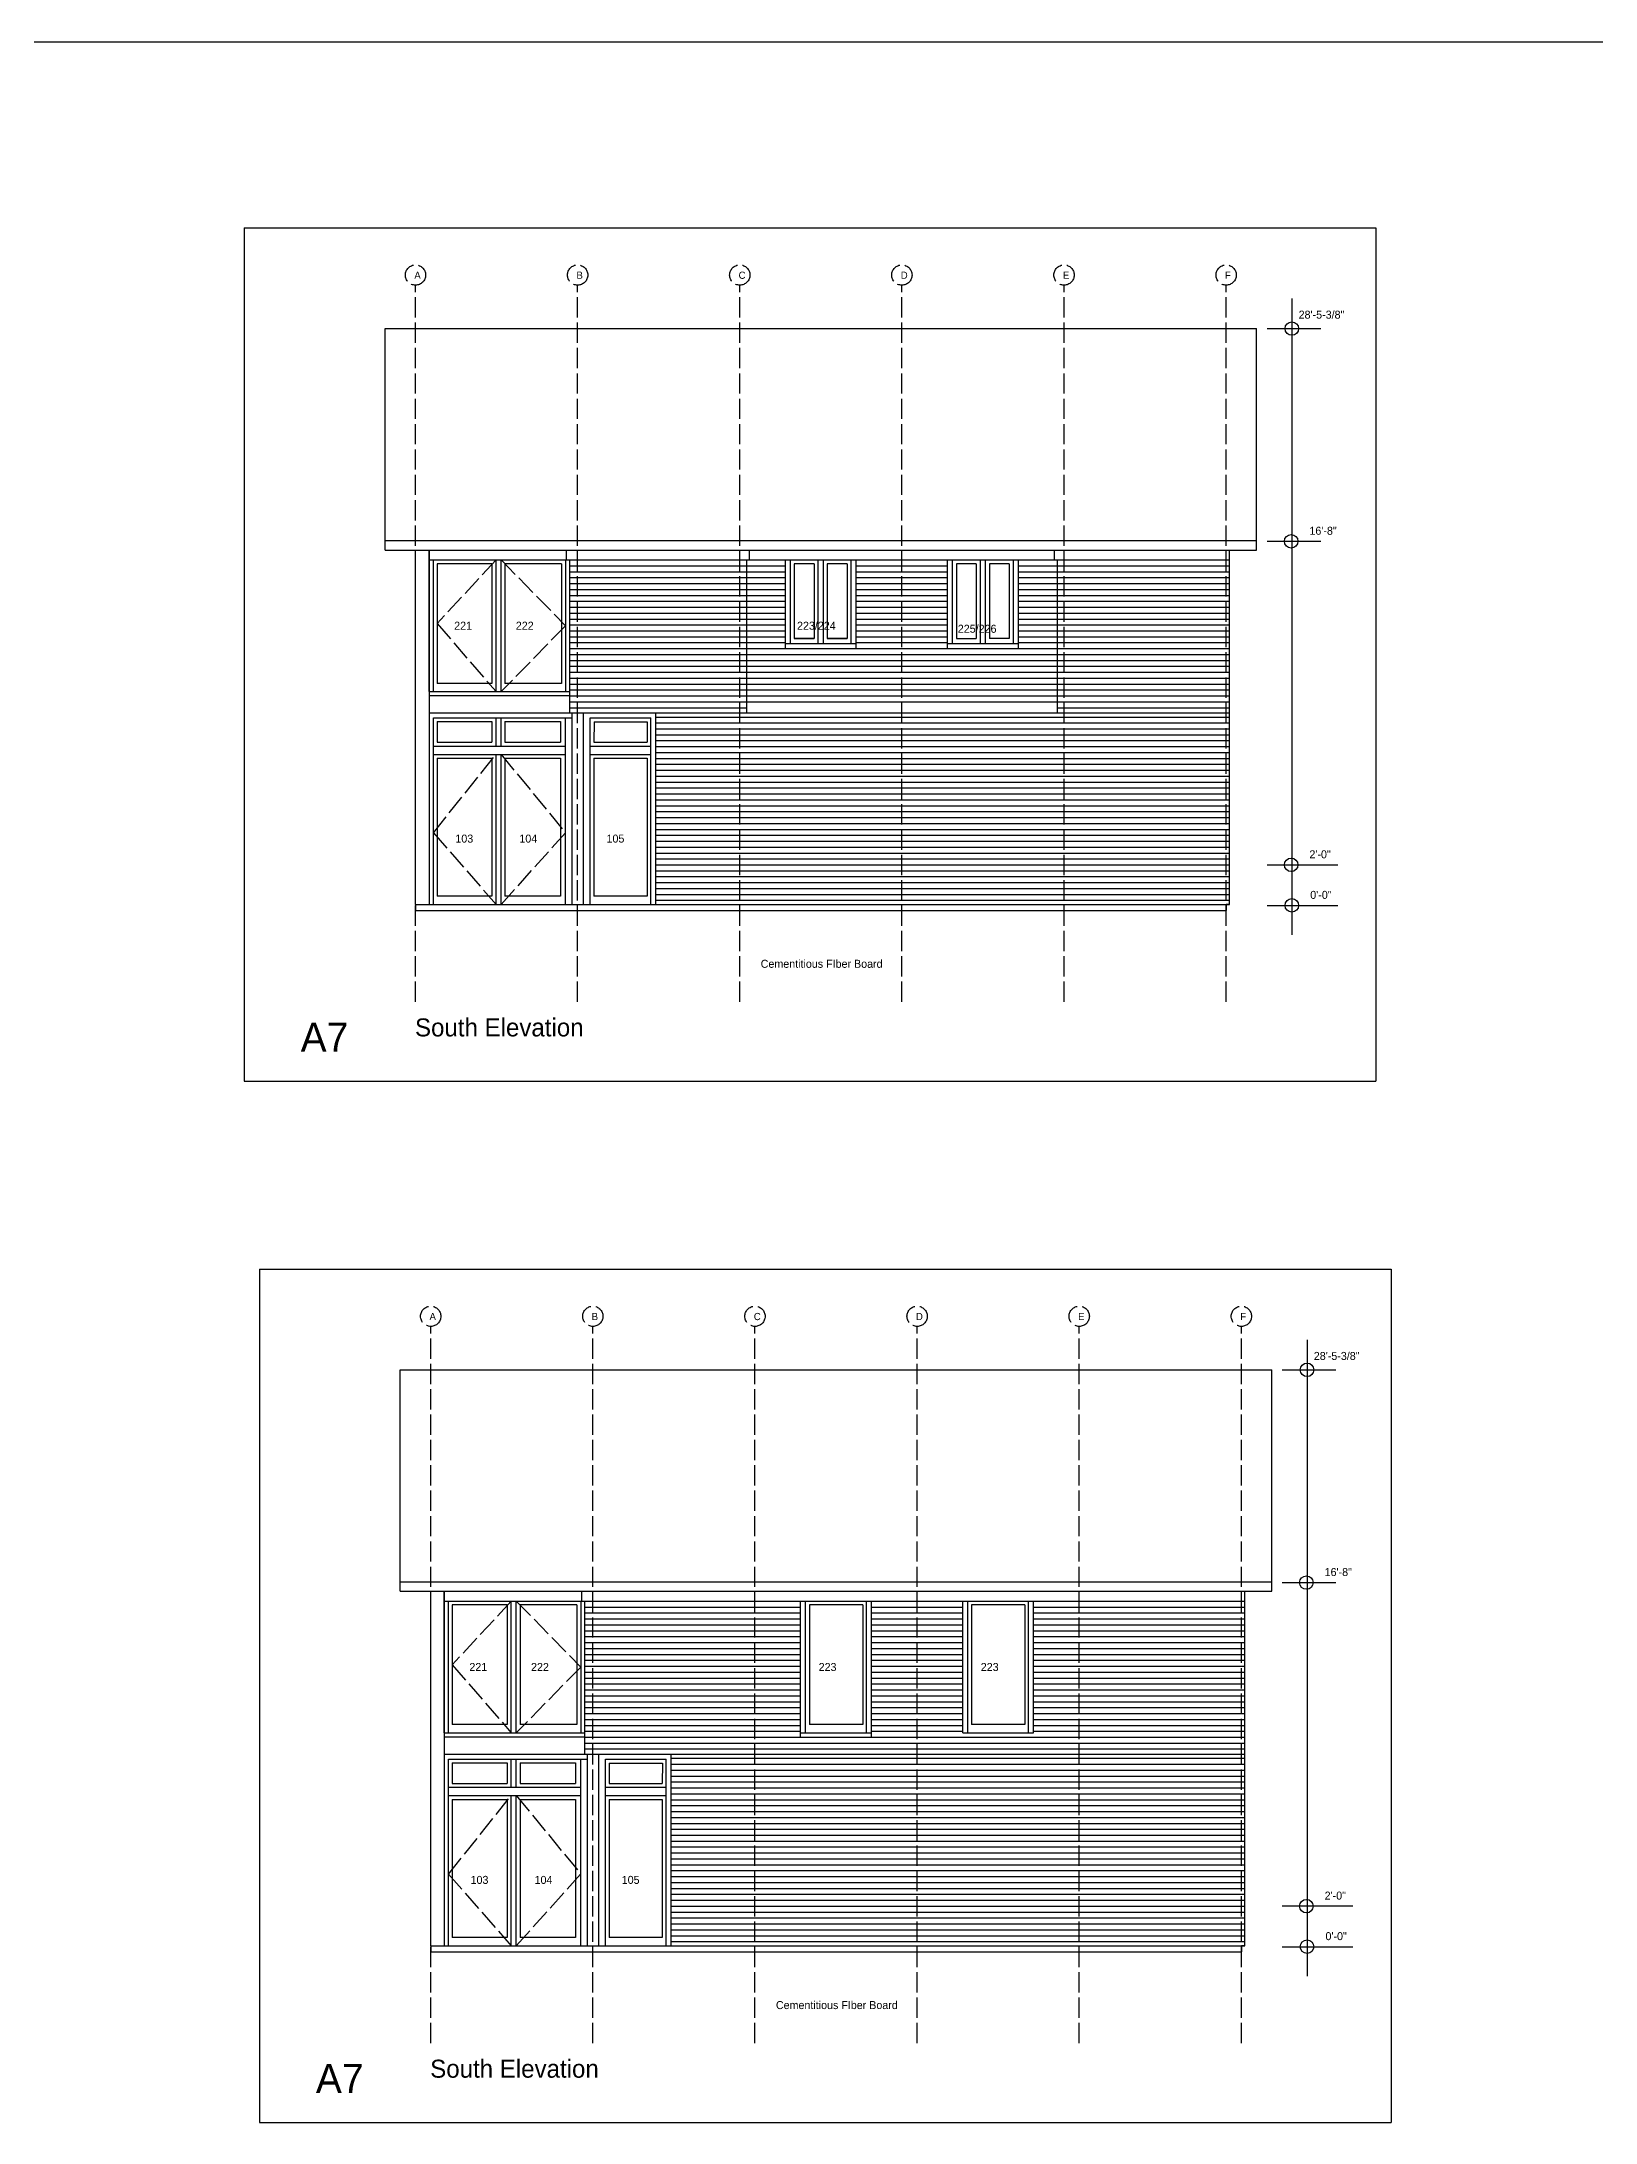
# Model space of a CAD drawing. Header units: inches. Extents: x -285 to 6358, y -2516 to 3346.
# Drawn here: x 4518 to 5438, y -1900 to -668 of the extents above; entities that cross this region are included whole.
import ezdxf

# ---------------------------------------------------------------- set-up
doc = ezdxf.new("R2010")
doc.units = ezdxf.units.IN
doc.header["$MEASUREMENT"] = 0
doc.linetypes.add('ACAD_ISO02W100', pattern=[15, 12, -3])
for name, color, linetype in [('const', 7, 'Continuous'), ('e1', 7, 'Continuous'), ('e2', 251, 'Continuous'), ('glassSwing', 172, 'ACAD_ISO02W100'), ('grid', 252, 'ACAD_ISO02W100'), ('walls', 7, 'Continuous')]:
    doc.layers.add(name, color=color, linetype=linetype)

msp = doc.modelspace()

# ---------------------------------------------------------------- linework, layer by layer
for p, q in [((4637.6, -778.5), (5307.7, -778.5)), ((4637.6, -778.5), (4637.6, -1283.5)), ((5307.7, -778.5), (5307.7, -1283.5)), ((4739, -1179), (4739, -1182.5)), ((5219, -1182.5), (5219, -1179)), ((4637.6, -1283.5), (5307.7, -1283.5)), ((4646.6, -1394.8), (4646.6, -1899.8)), ((4646.6, -1394.8), (5316.7, -1394.8)), ((5316.7, -1394.8), (5316.7, -1899.8)), ((4748, -1795.3), (4748, -1798.8)), ((5228, -1798.8), (5228, -1795.3)), ((4646.6, -1899.8), (5316.7, -1899.8))]:
    msp.add_line(p, q)
at = {"layer": 'e1'}
for p, q in [((1267.5, -668.3), (6357.7, -668.3)), ((4721, -963.5), (5237, -963.5)), ((4721, -969.2), (5237, -969.2)), ((4747, -1053), (4747, -969.2)), ((4828.5, -975), (4828.5, -969.2)), ((4936.8, -975), (4936.8, -969.2)), ((5117.3, -975), (5117.3, -969.2)), ((4830.3, -1065.5), (4830.3, -975)), ((4935, -975), (4935, -1065.5)), ((5119, -975), (5119, -1065.5)), ((4958, -1024.5), (5000, -1024.5)), ((5054, -1024.5), (5096, -1024.5)), ((4935, -1059), (5119, -1059)), ((4830.3, -1065.5), (5221, -1065.5)), ((4881.4, -1179), (4881.4, -1065.5)), ((4730, -1579.8), (5246, -1579.8)), ((4730, -1585.4), (5246, -1585.4)), ((4756, -1669.3), (4756, -1585.4)), ((4837.5, -1591.3), (4837.5, -1585.4)), ((4839.3, -1681.8), (4839.3, -1591.3)), ((4839.3, -1681.8), (5230, -1681.8)), ((4890.4, -1795.3), (4890.4, -1681.8))]:
    msp.add_line(p, q, dxfattribs=at)
at = {"layer": 'e2'}
for p, q in [((5257.9, -820.3), (5257.9, -1196.9)), ((5243.2, -838.1), (5275, -838.1)), ((4747, -969.2), (4747, -1179)), ((5243.2, -964), (5275, -964)), ((4747, -975), (4895, -975)), ((4749.6, -1053), (4749.6, -975)), ((4751.8, -977.3), (4751.8, -1048.1)), ((4784.2, -977.3), (4751.8, -977.3)), ((4784.2, -977.3), (4784.2, -1048.1)), ((4786.7, -1053), (4786.7, -975)), ((4789.7, -1053), (4789.7, -975)), ((4791.9, -977.3), (4791.9, -1048.1)), ((4825.5, -977.3), (4791.9, -977.3)), ((4825.5, -977.3), (4825.5, -1048.1)), ((4827.8, -975), (4827.8, -1053)), ((4830.3, -978.5), (4958, -978.5)), ((4830.3, -982), (4958, -982)), ((4895, -975), (4935, -975)), ((4935, -975), (5221, -975)), ((4958, -1027.5), (4958, -975)), ((4961, -1024.5), (4961, -975)), ((4975, -977.3), (4963.3, -977.3)), ((4963.3, -977.3), (4963.3, -1021.5)), ((4975, -977.3), (4975, -1021.5)), ((4977.5, -1024.5), (4977.5, -975)), ((4980.5, -1024.5), (4980.5, -975)), ((4982.8, -977.3), (4982.8, -1021.5)), ((4994.5, -977.3), (4982.8, -977.3)), ((4994.5, -977.3), (4994.5, -1021.5)), ((4997, -1024.5), (4997, -975)), ((5000, -1027.5), (5000, -975)), ((5000, -978.5), (5054, -978.5)), ((5000, -982), (5054, -982)), ((5054, -1027.5), (5054, -975)), ((5057, -1024.5), (5057, -975)), ((5059.3, -977.3), (5059.3, -1021.5)), ((5071, -977.3), (5059.3, -977.3)), ((5071, -977.3), (5071, -1021.5)), ((5073.5, -1024.5), (5073.5, -975)), ((5076.5, -1024.5), (5076.5, -975)), ((5078.8, -977.3), (5078.8, -1021.5)), ((5090.5, -977.3), (5078.8, -977.3)), ((5090.5, -977.3), (5090.5, -1021.5)), ((5093, -1024.5), (5093, -975)), ((5096, -1027.5), (5096, -975)), ((5096, -978.5), (5221, -978.5)), ((5096, -982), (5221, -982)), ((4830.3, -985.5), (4958, -985.5)), ((4830.3, -989), (4958, -989)), ((4830.3, -992.5), (4958, -992.5)), ((4830.3, -996), (4958, -996)), ((5000, -985.5), (5054, -985.5)), ((5000, -989), (5054, -989)), ((5000, -992.5), (5054, -992.5)), ((5000, -996), (5054, -996)), ((5096, -985.5), (5221, -985.5)), ((5096, -989), (5221, -989)), ((5096, -992.5), (5221, -992.5)), ((5096, -996), (5221, -996)), ((4830.3, -999.5), (4958, -999.5)), ((4830.3, -1003), (4958, -1003)), ((4830.3, -1006.5), (4958, -1006.5)), ((5000, -999.5), (5054, -999.5)), ((5000, -1003), (5054, -1003)), ((5000, -1006.5), (5054, -1006.5)), ((5096, -999.5), (5221, -999.5)), ((5096, -1003), (5221, -1003)), ((5096, -1006.5), (5221, -1006.5)), ((4830.3, -1010), (4958, -1010)), ((4830.3, -1013.5), (4958, -1013.5)), ((4830.3, -1017), (4958, -1017)), ((4830.3, -1020.5), (4958, -1020.5)), ((4975, -1021.5), (4963.3, -1021.5)), ((4963.3, -1021.5), (4975, -1021.5)), ((4982.8, -1021.5), (4994.5, -1021.5)), ((4994.5, -1021.5), (4982.8, -1021.5)), ((5000, -1010), (5054, -1010)), ((5000, -1013.5), (5054, -1013.5)), ((5000, -1017), (5054, -1017)), ((5000, -1020.5), (5054, -1020.5)), ((5059.3, -1021.5), (5071, -1021.5)), ((5090.5, -1021.5), (5078.8, -1021.5)), ((5096, -1010), (5221, -1010)), ((5096, -1013.5), (5221, -1013.5)), ((5096, -1017), (5221, -1017)), ((5096, -1020.5), (5221, -1020.5)), ((4830.3, -1024), (4958, -1024)), ((4830.3, -1027.5), (4958, -1027.5)), ((4830.3, -1031), (5221, -1031)), ((4830.3, -1034.5), (5221, -1034.5)), ((5000, -1024), (5054, -1024)), ((5000, -1027.5), (5054, -1027.5)), ((5096, -1024), (5221, -1024)), ((5096, -1027.5), (5221, -1027.5)), ((4830.3, -1038), (5221, -1038)), ((4830.3, -1041.5), (5221, -1041.5)), ((4830.3, -1045), (5221, -1045)), ((4747, -1053), (4830.3, -1053)), ((4830.3, -1055.5), (4747, -1055.5)), ((4784.2, -1048.1), (4751.8, -1048.1)), ((4825.5, -1048.1), (4791.9, -1048.1)), ((4830.3, -1048.5), (5221, -1048.5)), ((4830.3, -1052), (5221, -1052)), ((4830.3, -1055.5), (5221, -1055.5)), ((4830.3, -1059), (4935, -1059)), ((5119, -1059), (5221, -1059)), ((4747, -1065.5), (4830.3, -1065.5)), ((4749.6, -1068.5), (4831.8, -1068.5)), ((4749.6, -1179), (4749.6, -1068.5)), ((4751.8, -1070.7), (4751.8, -1082.9)), ((4751.8, -1070.7), (4784.2, -1070.7)), ((4784.2, -1070.7), (4784.2, -1082.9)), ((4786.7, -1085.2), (4786.7, -1068.5)), ((4789.7, -1085.2), (4789.7, -1068.5)), ((4791.9, -1070.7), (4791.9, -1082.9)), ((4791.9, -1070.7), (4824.8, -1070.7)), ((4824.8, -1070.7), (4824.8, -1082.9)), ((4827.8, -1179), (4827.8, -1068.5)), ((4830.3, -1062.5), (4935, -1062.5)), ((4831.8, -1179), (4831.8, -1065.5)), ((4838.3, -1065.5), (4838.3, -1179)), ((4842.4, -1179), (4842.4, -1068.5)), ((4842.4, -1068.5), (4878.4, -1068.5)), ((4844.7, -1070.8), (4844.6, -1082.9)), ((4844.7, -1070.8), (4876.2, -1070.8)), ((4876.2, -1070.8), (4876.1, -1082.9)), ((4878.4, -1179), (4878.4, -1068.5)), ((4881.4, -1068), (5221, -1068)), ((5119, -1062.5), (5221, -1062.5)), ((4751.8, -1082.9), (4784.2, -1082.9)), ((4791.9, -1082.9), (4824.8, -1082.9)), ((4844.6, -1082.9), (4876.1, -1082.9)), ((4881.4, -1071.5), (5221, -1071.5)), ((4881.4, -1075), (5221, -1075)), ((4881.4, -1078.5), (5221, -1078.5)), ((4881.4, -1082), (5221, -1082)), ((4749.6, -1085.2), (4827.8, -1085.2)), ((4749.6, -1090.1), (4827.8, -1090.1)), ((4751.8, -1092.3), (4784.2, -1092.3)), ((4751.8, -1092.3), (4751.8, -1174.1)), ((4784.2, -1092.3), (4784.2, -1174.1)), ((4786.7, -1179), (4786.7, -1090.1)), ((4789.7, -1179), (4789.7, -1090.1)), ((4791.9, -1092.3), (4791.9, -1174.1)), ((4791.9, -1092.3), (4824.8, -1092.3)), ((4824.8, -1092.3), (4824.8, -1174.1)), ((4842.4, -1085.2), (4878.4, -1085.2)), ((4842.4, -1090.1), (4878.4, -1090.1)), ((4844.6, -1092.3), (4844.6, -1174.1)), ((4844.6, -1092.3), (4876.1, -1092.3)), ((4876.1, -1092.3), (4876.1, -1174.1)), ((4881.4, -1085.5), (5221, -1085.5)), ((4881.4, -1089), (5221, -1089)), ((4881.4, -1092.5), (5221, -1092.5)), ((4881.4, -1096), (5221, -1096)), ((4881.4, -1099.5), (5221, -1099.5)), ((4881.4, -1103), (5221, -1103)), ((4881.4, -1106.5), (5221, -1106.5)), ((4881.4, -1110), (5221, -1110)), ((4881.4, -1113.5), (5221, -1113.5)), ((4881.4, -1117), (5221, -1117)), ((4881.4, -1120.5), (5221, -1120.5)), ((4881.4, -1124), (5221, -1124)), ((4881.4, -1127.5), (5221, -1127.5)), ((4881.4, -1131), (5221, -1131)), ((4881.4, -1134.5), (5221, -1134.5)), ((4881.4, -1138), (5221, -1138)), ((4881.4, -1141.5), (5221, -1141.5)), ((4881.4, -1145), (5221, -1145)), ((4881.4, -1148.5), (5221, -1148.5)), ((4881.4, -1152), (5221, -1152)), ((4881.4, -1155.5), (5221, -1155.5)), ((5243.2, -1155.5), (5285.1, -1155.5)), ((4881.4, -1159), (5221, -1159)), ((4881.4, -1162.5), (5221, -1162.5)), ((4881.4, -1166), (5221, -1166)), ((4881.4, -1169.5), (5221, -1169.5)), ((4739, -1179), (5221, -1179)), ((4739, -1179), (4739, -1182.5)), ((4784.2, -1174.1), (4751.8, -1174.1)), ((4824.8, -1174.1), (4791.9, -1174.1)), ((4876.1, -1174.1), (4844.6, -1174.1)), ((4881.4, -1173), (5221, -1173)), ((4881.4, -1176.5), (5221, -1176.5)), ((5219, -1179), (5219, -1182.5)), ((5243.2, -1179.5), (5285.1, -1179.5)), ((5266.9, -1436.6), (5266.9, -1813.2)), ((5252.2, -1454.4), (5284, -1454.4)), ((4756, -1585.4), (4756, -1795.3)), ((5252.2, -1580.2), (5284, -1580.2)), ((4756, -1591.3), (4904, -1591.3)), ((4758.6, -1669.3), (4758.6, -1591.3)), ((4760.8, -1593.5), (4760.8, -1664.3)), ((4793.2, -1593.5), (4760.8, -1593.5)), ((4793.2, -1593.5), (4793.2, -1664.3)), ((4795.7, -1669.3), (4795.7, -1591.3)), ((4798.7, -1669.3), (4798.7, -1591.3)), ((4800.9, -1593.5), (4800.9, -1664.3)), ((4834.5, -1593.5), (4800.9, -1593.5)), ((4834.5, -1593.5), (4834.5, -1664.3)), ((4836.8, -1591.3), (4836.8, -1669.3)), ((4839.3, -1594.8), (4967, -1594.8)), ((4839.3, -1598.3), (4967, -1598.3)), ((4904, -1591.3), (4944, -1591.3)), ((4944, -1591.3), (5230, -1591.3)), ((4967, -1671.8), (4967, -1591.3)), ((4970, -1669.3), (4970, -1591.3)), ((4972.3, -1593.5), (4972.3, -1664.3)), ((5003.8, -1593.5), (4972.3, -1593.5)), ((5003.8, -1593.5), (5003.8, -1664.3)), ((5006, -1669.3), (5006, -1591.3)), ((5009, -1671.8), (5009, -1591.3)), ((5009, -1594.8), (5063, -1594.8)), ((5009, -1598.3), (5063, -1598.3)), ((5063, -1669.3), (5063, -1591.3)), ((5066, -1669.3), (5066, -1591.3)), ((5068.3, -1593.5), (5068.3, -1664.3)), ((5099.8, -1593.5), (5068.3, -1593.5)), ((5099.8, -1593.5), (5099.8, -1664.3)), ((5102, -1669.3), (5102, -1591.3)), ((5105, -1669.3), (5105, -1591.3)), ((5105, -1594.8), (5230, -1594.8)), ((5105, -1598.3), (5230, -1598.3)), ((4839.3, -1601.8), (4967, -1601.8)), ((4839.3, -1605.3), (4967, -1605.3)), ((4839.3, -1608.8), (4967, -1608.8)), ((4839.3, -1612.3), (4967, -1612.3)), ((5009, -1601.8), (5063, -1601.8)), ((5009, -1605.3), (5063, -1605.3)), ((5009, -1608.8), (5063, -1608.8)), ((5009, -1612.3), (5063, -1612.3)), ((5105, -1601.8), (5230, -1601.8)), ((5105, -1605.3), (5230, -1605.3)), ((5105, -1608.8), (5230, -1608.8)), ((5105, -1612.3), (5230, -1612.3)), ((4839.3, -1615.8), (4967, -1615.8)), ((4839.3, -1619.3), (4967, -1619.3)), ((4839.3, -1622.8), (4967, -1622.8)), ((5009, -1615.8), (5063, -1615.8)), ((5009, -1619.3), (5063, -1619.3)), ((5009, -1622.8), (5063, -1622.8)), ((5105, -1615.8), (5230, -1615.8)), ((5105, -1619.3), (5230, -1619.3)), ((5105, -1622.8), (5230, -1622.8)), ((4839.3, -1626.3), (4967, -1626.3)), ((4839.3, -1629.8), (4967, -1629.8)), ((4839.3, -1633.3), (4967, -1633.3)), ((4839.3, -1636.8), (4967, -1636.8)), ((5009, -1626.3), (5063, -1626.3)), ((5009, -1629.8), (5063, -1629.8)), ((5009, -1633.3), (5063, -1633.3)), ((5009, -1636.8), (5063, -1636.8)), ((5105, -1626.3), (5230, -1626.3)), ((5105, -1629.8), (5230, -1629.8)), ((5105, -1633.3), (5230, -1633.3)), ((5105, -1636.8), (5230, -1636.8)), ((4839.3, -1640.3), (4967, -1640.3)), ((4839.3, -1643.8), (4967, -1643.8)), ((4839.3, -1647.3), (4967, -1647.3)), ((5009, -1640.3), (5063, -1640.3)), ((5009, -1643.8), (5063, -1643.8)), ((5009, -1647.3), (5063, -1647.3)), ((5105, -1640.3), (5230, -1640.3)), ((5105, -1643.8), (5230, -1643.8)), ((5105, -1647.3), (5230, -1647.3)), ((4839.3, -1650.8), (4967, -1650.8)), ((4839.3, -1654.3), (4967, -1654.3)), ((4839.3, -1657.8), (4967, -1657.8)), ((4839.3, -1661.3), (4967, -1661.3)), ((5009, -1650.8), (5063, -1650.8)), ((5009, -1654.3), (5063, -1654.3)), ((5009, -1657.8), (5063, -1657.8)), ((5009, -1661.3), (5063, -1661.3)), ((5105, -1650.8), (5230, -1650.8)), ((5105, -1654.3), (5230, -1654.3)), ((5105, -1657.8), (5230, -1657.8)), ((5105, -1661.3), (5230, -1661.3)), ((4756, -1669.3), (4839.3, -1669.3)), ((4839.3, -1671.8), (4756, -1671.8)), ((4793.2, -1664.3), (4760.8, -1664.3)), ((4834.5, -1664.3), (4800.9, -1664.3)), ((4839.3, -1664.8), (4967, -1664.8)), ((4839.3, -1668.3), (4967, -1668.3)), ((4839.3, -1671.8), (5009, -1671.8)), ((4967, -1669.3), (5009, -1669.3)), ((5003.8, -1664.3), (4972.3, -1664.3)), ((5009, -1664.8), (5063, -1664.8)), ((5009, -1668.3), (5063, -1668.3)), ((5009, -1671.8), (5230, -1671.8)), ((5063, -1669.3), (5105, -1669.3)), ((5099.8, -1664.3), (5068.3, -1664.3)), ((5105, -1664.8), (5230, -1664.8)), ((5105, -1668.3), (5230, -1668.3)), ((4756, -1681.8), (4839.3, -1681.8)), ((4758.6, -1795.3), (4758.6, -1684.8)), ((4758.6, -1684.8), (4840.8, -1684.8)), ((4760.8, -1687), (4760.8, -1699.2)), ((4760.8, -1687), (4793.2, -1687)), ((4793.2, -1687), (4793.2, -1699.2)), ((4795.7, -1701.4), (4795.7, -1684.8)), ((4798.7, -1701.4), (4798.7, -1684.8)), ((4800.9, -1687), (4833.8, -1687)), ((4800.9, -1687), (4800.9, -1699.2)), ((4833.8, -1687), (4833.8, -1699.2)), ((4836.8, -1795.3), (4836.8, -1684.8)), ((4839.3, -1675.3), (5230, -1675.3)), ((4839.3, -1678.8), (5230, -1678.8)), ((4840.8, -1795.3), (4840.8, -1681.8)), ((4847.3, -1681.8), (4847.3, -1795.3)), ((4851.4, -1795.3), (4851.4, -1684.8)), ((4851.4, -1684.8), (4887.4, -1684.8)), ((4853.7, -1687.1), (4853.6, -1699.2)), ((4853.7, -1687.1), (4885.2, -1687.1)), ((4885.2, -1687.1), (4885.1, -1699.2)), ((4887.4, -1795.3), (4887.4, -1684.8)), ((4890.4, -1684.3), (5230, -1684.3)), ((4760.8, -1699.2), (4793.2, -1699.2)), ((4800.9, -1699.2), (4833.8, -1699.2)), ((4853.6, -1699.2), (4885.1, -1699.2)), ((4890.4, -1687.8), (5230, -1687.8)), ((4890.4, -1691.3), (5230, -1691.3)), ((4890.4, -1694.8), (5230, -1694.8)), ((4890.4, -1698.3), (5230, -1698.3)), ((4758.6, -1701.4), (4836.8, -1701.4)), ((4758.6, -1706.3), (4836.8, -1706.3)), ((4760.8, -1708.6), (4760.8, -1790.3)), ((4760.8, -1708.6), (4793.2, -1708.6)), ((4793.2, -1708.6), (4793.2, -1790.3)), ((4795.7, -1795.3), (4795.7, -1706.3)), ((4798.7, -1795.3), (4798.7, -1706.3)), ((4800.9, -1708.6), (4800.9, -1790.3)), ((4800.9, -1708.6), (4833.8, -1708.6)), ((4833.8, -1708.6), (4833.8, -1790.3)), ((4851.4, -1701.4), (4887.4, -1701.4)), ((4851.4, -1706.3), (4887.4, -1706.3)), ((4853.6, -1708.6), (4853.6, -1790.3)), ((4853.6, -1708.6), (4885.1, -1708.6)), ((4885.1, -1708.6), (4885.1, -1790.3)), ((4890.4, -1701.8), (5230, -1701.8)), ((4890.4, -1705.3), (5230, -1705.3)), ((4890.4, -1708.8), (5230, -1708.8)), ((4890.4, -1712.3), (5230, -1712.3)), ((4890.4, -1715.8), (5230, -1715.8)), ((4890.4, -1719.3), (5230, -1719.3)), ((4890.4, -1722.8), (5230, -1722.8)), ((4890.4, -1726.3), (5230, -1726.3)), ((4890.4, -1729.8), (5230, -1729.8)), ((4890.4, -1733.3), (5230, -1733.3)), ((4890.4, -1736.8), (5230, -1736.8)), ((4890.4, -1740.3), (5230, -1740.3)), ((4890.4, -1743.8), (5230, -1743.8)), ((4890.4, -1747.3), (5230, -1747.3)), ((4890.4, -1750.8), (5230, -1750.8)), ((4890.4, -1754.3), (5230, -1754.3)), ((4890.4, -1757.8), (5230, -1757.8)), ((4890.4, -1761.3), (5230, -1761.3)), ((4890.4, -1764.8), (5230, -1764.8)), ((4890.4, -1768.3), (5230, -1768.3)), ((4890.4, -1771.8), (5230, -1771.8)), ((5252.2, -1771.7), (5294.1, -1771.7)), ((4890.4, -1775.3), (5230, -1775.3)), ((4890.4, -1778.8), (5230, -1778.8)), ((4890.4, -1782.3), (5230, -1782.3)), ((4748, -1795.3), (5230, -1795.3)), ((4748, -1795.3), (4748, -1798.8)), ((4793.2, -1790.3), (4760.8, -1790.3)), ((4833.8, -1790.3), (4800.9, -1790.3)), ((4885.1, -1790.3), (4853.6, -1790.3)), ((4890.4, -1785.8), (5230, -1785.8)), ((4890.4, -1789.3), (5230, -1789.3)), ((4890.4, -1792.8), (5230, -1792.8)), ((5228, -1795.3), (5228, -1798.8)), ((5252.2, -1795.8), (5294.1, -1795.8))]:
    msp.add_line(p, q, dxfattribs=at)
for centre in [(5257.9, -838.1), (5257.5, -964), (5257.5, -1155.5), (5257.9, -1179.5), (5266.9, -1454.4), (5266.5, -1580.3), (5266.5, -1771.8), (5266.9, -1795.8)]:
    msp.add_circle(centre, 4, dxfattribs=at)
at = {"layer": 'glassSwing'}
for p, q in [((4786.7, -975), (4751.8, -1012.7)), ((4789.7, -975), (4827.8, -1014)), ((4751.8, -1012.7), (4786.7, -1053)), ((4827.8, -1014), (4789.7, -1053)), ((4749.6, -1136.5), (4786.7, -1090.1)), ((4789.7, -1090.1), (4827.8, -1136.5)), ((4749.6, -1136.5), (4786.7, -1179)), ((4789.7, -1179), (4827.8, -1136.5)), ((4795.7, -1591.3), (4760.8, -1628.9)), ((4798.7, -1591.3), (4836.8, -1630.3)), ((4760.8, -1628.9), (4795.7, -1669.3)), ((4836.8, -1630.3), (4798.7, -1669.3)), ((4758.6, -1752.8), (4795.7, -1706.3)), ((4798.7, -1706.3), (4836.8, -1752.8)), ((4758.6, -1752.8), (4795.7, -1795.3)), ((4798.7, -1795.3), (4836.8, -1752.8))]:
    msp.add_line(p, q, dxfattribs=at)
at = {"layer": 'grid'}
for p, q in [((4739, -1236.6), (4739, -812.4)), ((4835, -1236.6), (4835, -812.4)), ((4931, -1236.6), (4931, -812.4)), ((5027, -1236.6), (5027, -812.4)), ((5123, -1236.6), (5123, -812.4)), ((5219, -1236.6), (5219, -812.4)), ((4748, -1852.9), (4748, -1428.7)), ((4844, -1852.9), (4844, -1428.7)), ((4940, -1852.9), (4940, -1428.7)), ((5036, -1852.9), (5036, -1428.7)), ((5132, -1852.9), (5132, -1428.7)), ((5228, -1852.9), (5228, -1428.7))]:
    msp.add_line(p, q, dxfattribs=at)
for centre in [(4739, -806.4), (4835, -806.4), (4931, -806.4), (5027, -806.4), (5123, -806.4), (5219, -806.4), (4748, -1422.7), (4844, -1422.7), (4940, -1422.7), (5036, -1422.7), (5132, -1422.7), (5228, -1422.7)]:
    msp.add_circle(centre, 6, dxfattribs=at)
at = {"layer": 'walls'}
for p, q in [((4721, -838.1), (5237, -838.1)), ((4721, -969.2), (4721, -838.1)), ((5237, -969.2), (5237, -838.1)), ((4739, -1179), (4739, -969.2)), ((5221, -1179), (5221, -969.2)), ((4958, -1027.5), (5000, -1027.5)), ((5054, -1027.5), (5096, -1027.5)), ((5221, -1179), (5219, -1179)), ((4739, -1182.5), (5219, -1182.5)), ((4730, -1454.4), (5246, -1454.4)), ((4730, -1585.4), (4730, -1454.4)), ((5246, -1585.4), (5246, -1454.4)), ((4748, -1795.3), (4748, -1585.4)), ((5230, -1795.3), (5230, -1585.4)), ((5230, -1795.3), (5228, -1795.3)), ((4748, -1798.8), (5228, -1798.8))]:
    msp.add_line(p, q, dxfattribs=at)

# ---------------------------------------------------------------- texts
at = {"layer": 'const', "attachment_point": 1}
for s, insert, char_height, width in [('A', (4738.3, -804.4), 4.26, 1625.197), ('B', (4834.3, -804.4), 4.26, 1625.197), ('C', (4930.3, -804.4), 4.26, 1625.197), ('D', (5026.3, -804.4), 4.26, 1625.197), ('E', (5122.3, -804.4), 4.26, 1625.197), ('F', (5218.3, -804.4), 4.26, 1625.197), ('28\'-5-3/8"', (5261.9, -827.5), 4.74, 1805.775), ('16\'-8"', (5268.3, -955.4), 4.74, 1805.775), ('221', (4761.9, -1011.6), 4.74, 1805.775), ('222', (4798.4, -1011.6), 4.74, 1805.775), ('223/224', (4964.9, -1011.6), 4.74, 1805.775), ('225/226', (5060.1, -1013.4), 4.74, 1805.775), ('103', (4762.6, -1137.6), 4.74, 1805.775), ('104', (4800.5, -1137.6), 4.74, 1805.775), ('105', (4852.1, -1137.6), 4.74, 1805.775), ('2\'-0"', (5268.3, -1146.9), 4.74, 1805.775), ('0\'-0"', (5268.8, -1170.9), 4.74, 1805.775), ('Cementitious FIber Board', (4943.4, -1211.7), 4.736, 1805.775), ('A7', (4671, -1248.9), 17.26, 6582.049), ('South Elevation', (4738.7, -1246.4), 10.656, 4062.993), ('A', (4747.3, -1420.7), 4.26, 1625.197), ('B', (4843.3, -1420.7), 4.26, 1625.197), ('C', (4939.3, -1420.7), 4.26, 1625.197), ('D', (5035.3, -1420.7), 4.26, 1625.197), ('E', (5131.3, -1420.7), 4.26, 1625.197), ('F', (5227.3, -1420.7), 4.26, 1625.197), ('28\'-5-3/8"', (5270.9, -1443.8), 4.74, 1805.775), ('16\'-8"', (5277.3, -1571.7), 4.74, 1805.775), ('221', (4770.9, -1627.9), 4.74, 1805.775), ('222', (4807.4, -1627.9), 4.74, 1805.775), ('223', (4977.7, -1627.9), 4.74, 1805.775), ('223', (5073.7, -1627.9), 4.74, 1805.775), ('103', (4771.6, -1753.9), 4.74, 1805.775), ('104', (4809.5, -1753.9), 4.74, 1805.775), ('105', (4861.1, -1753.9), 4.74, 1805.775), ('2\'-0"', (5277.3, -1763.2), 4.74, 1805.775), ('0\'-0"', (5277.8, -1787.2), 4.74, 1805.775), ('Cementitious FIber Board', (4952.4, -1828), 4.736, 1805.775), ('A7', (4680, -1865.2), 17.26, 6582.049), ('South Elevation', (4747.7, -1862.7), 10.656, 4062.993)]:
    msp.add_mtext(s, dxfattribs=dict(at, insert=insert, char_height=char_height, width=width))

doc.saveas('drawing.dxf')
